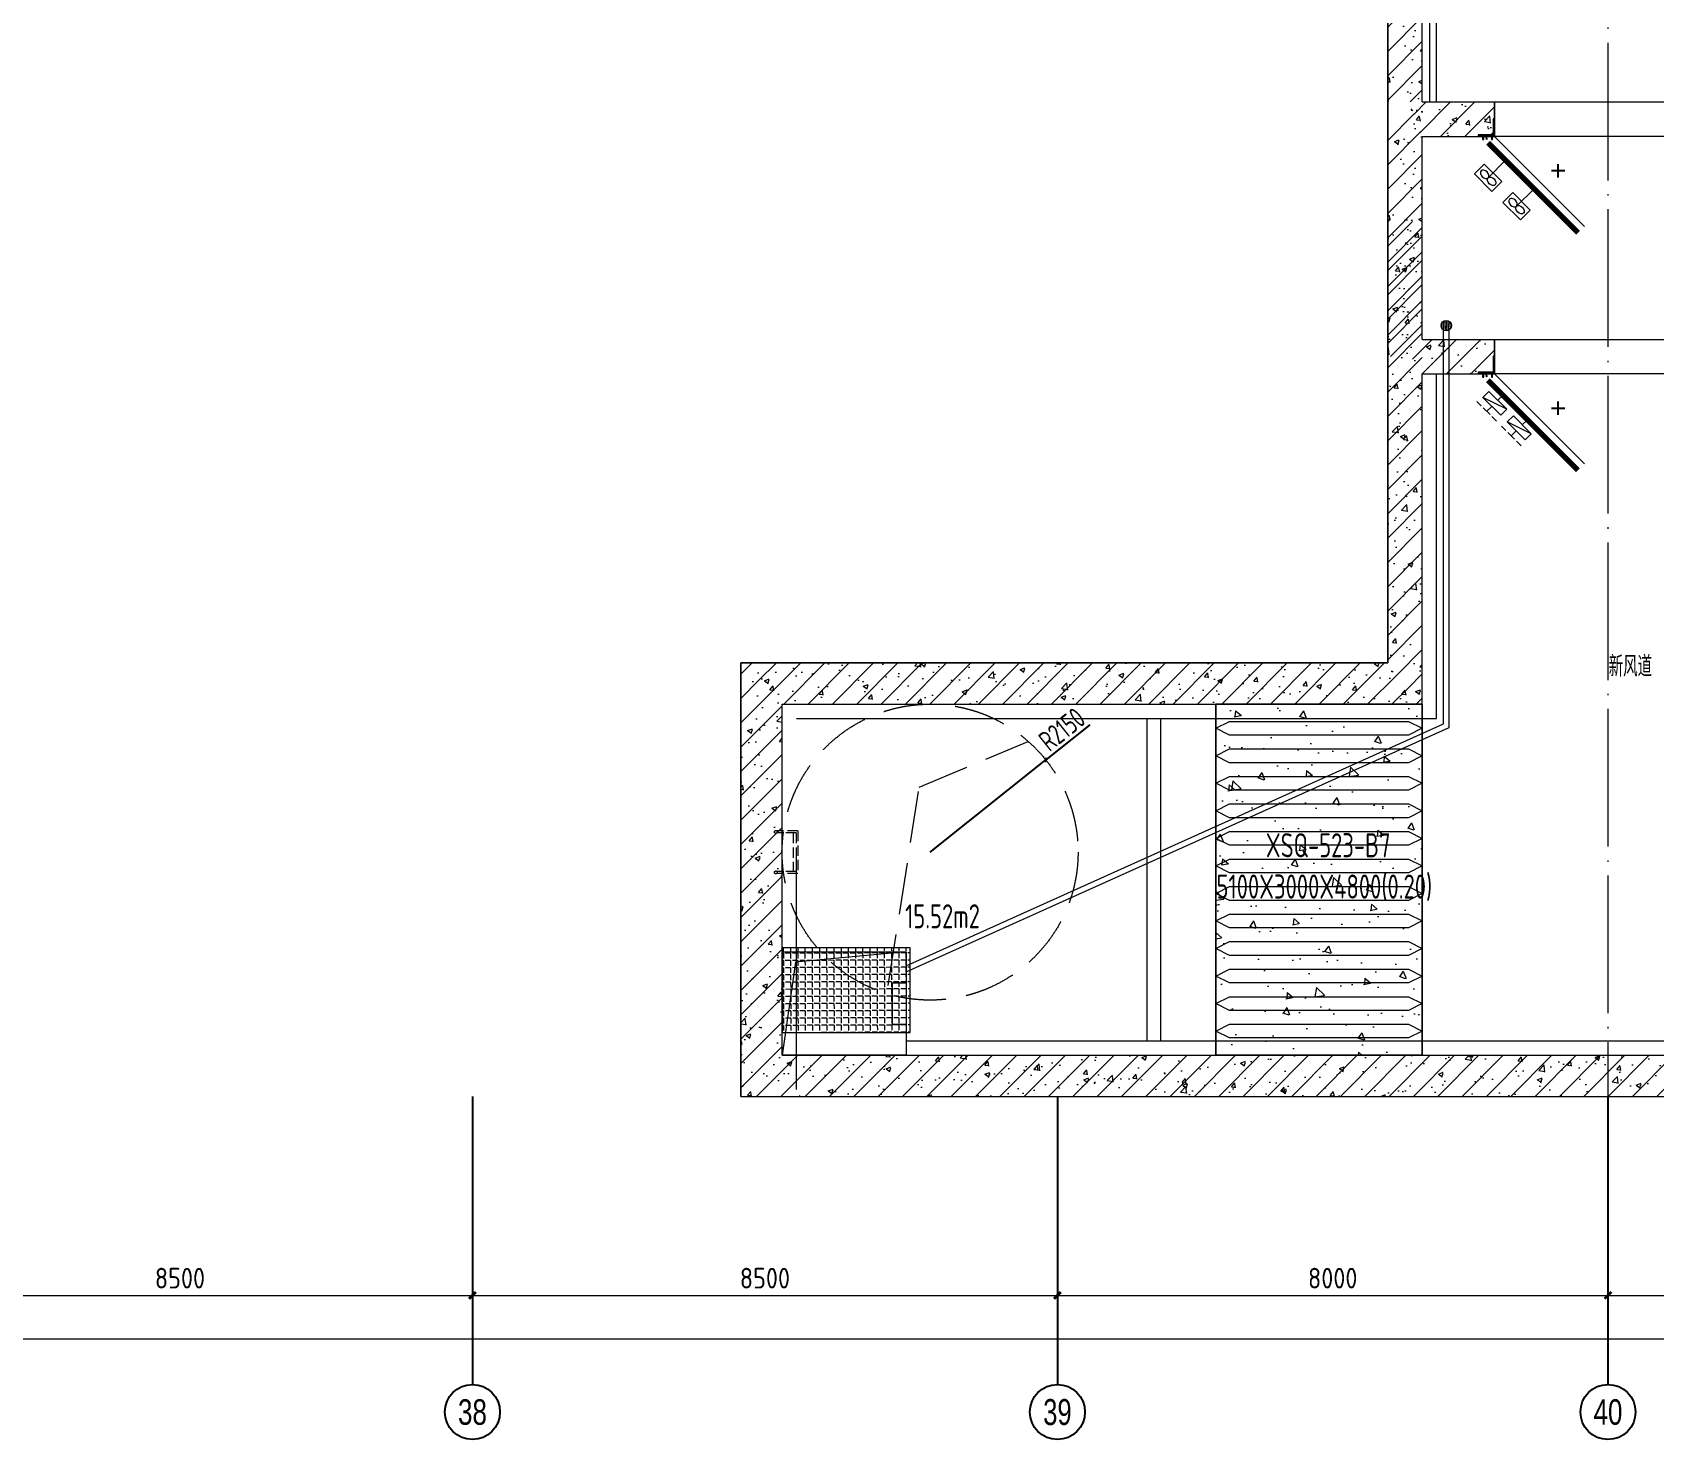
# Model space of a CAD drawing. Extents: x 4 to 13611208, y -605838 to 574722.
# Drawn here: x 13424004 to 13447574, y 160225 to 180669 of the extents above; entities that cross this region are included whole.
import ezdxf
from ezdxf.enums import TextEntityAlignment as Align

# ---------------------------------------------------------------- set-up
doc = ezdxf.new("R2010")
doc.units = 0
doc.header["$LTSCALE"] = 1000
doc.header["$MEASUREMENT"] = 0
doc.linetypes.add('DASH', pattern=[0.35, 0.25, -0.1])
doc.linetypes.add('DOTE', pattern=[2.42, 2, -0.2, 0.02, -0.2])
for name, color, linetype, lineweight in [('1-人防', 7, 'Continuous', 5), ('SDF-设备', 1, 'Continuous', 5), ('建筑底图', 8, 'Continuous', 13)]:
    doc.layers.add(name, color=color, linetype=linetype, lineweight=lineweight)
for name, color, linetype in [('AXIS', 3, 'Continuous'), ('AXIS_TEXT', 7, 'Continuous'), ('SDF-标注', 7, 'Continuous')]:
    doc.layers.add(name, color=color, linetype=linetype)
doc.styles.add('C', font='HZTXT_E', dxfattribs={"width": 0.7, "bigfont": 'HZTXT'})
doc.styles.add('COMPLEX', font='hztxt_e.shx', dxfattribs={"width": 0.6, "bigfont": 'HZTXT.shx'})
doc.styles.add('DIM_FONT', font='gbenor.shx', dxfattribs={"bigfont": 'gbcbig.shx'})
doc.styles.add('du', font='gbenor.shx', dxfattribs={"width": 0.8, "bigfont": 'hztxt.shx'})
doc.styles.add('晓游', font='gbenor.shx', dxfattribs={"width": 0.8, "bigfont": 'hztxt.shx'})
doc.dimstyles.new('67', dxfattribs={"dimscale": 100, "dimtxt": 3, "dimasz": 0.5, "dimexe": 0.5, "dimexo": 2, "dimgap": 0.5, "dimtad": 2, "dimdec": 0, "dimrnd": 5, "dimzin": 0, "dimdsep": 46, "dimtxsty": 'du', "dimblk": 'ARCHTICK', "dimcen": 0, "dimdle": 0.5, "dimclrd": 256, "dimclre": 256, "dimclrt": 256, "dimazin": 0, "dimtfac": 1, "dimtdec": 0, "dimtix": 1, "dimtmove": 2, "dimatfit": 3, "dimfxl": 100, "dimtolj": 1, "dimtzin": 0, "dimlwd": -1, "dimlwe": -1, "dimarcsym": 0})
doc.dimstyles.new('_TCH_ARCH&&100', dxfattribs={"dimtxt": 300, "dimasz": 100, "dimexe": 100, "dimexo": 100, "dimgap": 100, "dimtad": 1, "dimdec": 0, "dimzin": 0, "dimdsep": 46, "dimtxsty": 'DIM_FONT', "dimblk": 'ARCHTICK', "dimcen": 0.09, "dimclrd": 3, "dimclre": 3, "dimclrt": 7, "dimaunit": 1, "dimazin": 2, "dimtfac": 1, "dimtdec": 0, "dimtix": 1, "dimtmove": 2, "dimatfit": 3, "dimfxl": 1, "dimtolj": 1, "dimtzin": 0, "dimlwd": 18, "dimlwe": 18, "dimarcsym": 0})
pattern_1 = [(45, (-133785.13, -33831), (-176.7766953, 176.7766953), []), (50, (-133785.13, -33831), (717.260183, -62.752135), [75, -825]), (355, (-133785.1, -33831), (-138.751334, 752.192134), [60, -660]), (100.4514, (-133725.36, -33836.2), (578.50938, 689.439542), [63.74019, -701.142112]), (46.1842, (-133785.1, -33631), (1067.24105, -165.519014), [112.5, -1237.5]), (96.6356, (-133696.2, -33644.8), (934.662706, 974.11787), [95.61029, -1051.713]), (351.1842, (-133785.1, -33631), (934.661945, 974.1186), [90, -990]), (21, (-133685.13, -33681), (596.907052, -402.61889), [75, -825]), (326, (-133685.1, -33681), (243.31533, 725.150045), [60, -660]), (71.4514, (-133635.4, -33714.55), (840.22263, 322.530497), [63.74019, -701.142112]), (37.5, (-133785.13, -33831), (12.1598553, 332.893854), [0, -652, 0, -670, 0, -662.5]), (7.5, (-133785.13, -33831), (263.069537, 394.411712), [0, -382, 0, -637, 0, -252.5]), (327.5, (-134008.13, -33831), (533.822436, -22.5548717), [0, -250, 0, -780, 0, -1035]), (317.5, (-134108.13, -33831), (583.18617, 100.104982), [0, -325, 0, -518, 0, -735])]
pattern_2 = [(45, (-133785.13, -35831), (-176.7766953, 176.7766953), []), (50, (-133785.13, -35831), (717.260183, -62.752135), [75, -825]), (355, (-133785.1, -35831), (-138.751334, 752.192134), [60, -660]), (100.4514, (-133725.36, -35836.2), (578.50938, 689.439542), [63.74019, -701.142112]), (46.1842, (-133785.1, -35631), (1067.24105, -165.519014), [112.5, -1237.5]), (96.6356, (-133696.2, -35644.8), (934.662706, 974.11787), [95.61029, -1051.713]), (351.1842, (-133785.1, -35631), (934.661945, 974.1186), [90, -990]), (21, (-133685.13, -35681), (596.907052, -402.61889), [75, -825]), (326, (-133685.1, -35681), (243.31533, 725.150045), [60, -660]), (71.4514, (-133635.4, -35714.55), (840.22263, 322.530497), [63.74019, -701.142112]), (37.5, (-133785.13, -35831), (12.1598553, 332.893854), [0, -652, 0, -670, 0, -662.5]), (7.5, (-133785.13, -35831), (263.069537, 394.411712), [0, -382, 0, -637, 0, -252.5]), (327.5, (-134008.13, -35831), (533.822436, -22.5548717), [0, -250, 0, -780, 0, -1035]), (317.5, (-134108.13, -35831), (583.18617, 100.104982), [0, -325, 0, -518, 0, -735])]

# ---------------------------------------------------------------- blocks, each defined once
blk = doc.blocks.new('fjyk')
at = {"layer": '1-人防'}
blk.add_hatch(color=256, dxfattribs=at).paths.add_polyline_path([(3542186, 1787569), (3542186, 1787329), (3542442, 1787329), (3542442, 1787344, 0.414214), (3542434, 1787351), (3542234, 1787351, -0.414214), (3542208, 1787377), (3542208, 1787562, 0.414214), (3542201, 1787569)])
for points in [[(3542186, 1787505), (3542138, 1787505), (3542138, 1787489), (3542186, 1787489)], [(3542186, 1787377), (3542138, 1787377), (3542138, 1787361), (3542186, 1787361)], [(3542186, 1787447), (3542141, 1787441), (3542141, 1787448), (3542186, 1787454)]]:
    blk.add_lwpolyline(points, close=True, dxfattribs=at)
blk.add_lwpolyline([(3542186, 1787329), (3542442, 1787329), (3542442, 1787344, 0.414214), (3542434, 1787351), (3542234, 1787351, -0.414214), (3542208, 1787377), (3542208, 1787562, 0.414214), (3542201, 1787569), (3542186, 1787569)], format="xyb", close=True, dxfattribs=at)
blk = doc.blocks.new('爬梯')
at = {"layer": '1-人防', "color": 0, "linetype": 'DASH', "ltscale": 0.3}
for p, q in [((7260667, -1182299), (7260667, -1182147)), ((7260681, -1182287), (7260681, -1182147)), ((7260961, -1182287), (7260961, -1182147)), ((7260975, -1182299), (7260975, -1182147)), ((7260961, -1182264), (7260681, -1182264)), ((7260961, -1182287), (7260681, -1182287)), ((7260975, -1182299), (7260667, -1182299))]:
    blk.add_line(p, q, dxfattribs=at)
at = {"layer": '1-人防', "color": 0, "linetype": 'DASH'}
for centre in [(7260674, -1182139), (7260968, -1182139)]:
    blk.add_circle(centre, 10.5, dxfattribs=at)
blk = doc.blocks.new('_ArchTick')
at = {"color": 0, "linetype": 'ByBlock', "const_width": 0.4}
blk.add_lwpolyline([(-0.5, -0.5), (0.5, 0.5)], dxfattribs=at)
blk = doc.blocks.new('*D1283')
at = {"layer": 'AXIS', "color": 3, "lineweight": 18}
for p, q in [((13421897, 164620), (13421897, 162220)), ((13430397, 164620), (13430397, 162220)), ((13421897, 162320), (13430397, 162320))]:
    blk.add_line(p, q, dxfattribs=at)
at = {"layer": 'AXIS', "color": 3, "lineweight": 18, "xscale": 100, "yscale": 100, "zscale": 100, "rotation": 180}
blk.add_blockref('_ArchTick', (13421897, 162320), dxfattribs=at)
at = {"layer": 'AXIS', "color": 3, "lineweight": 18, "xscale": 100, "yscale": 100, "zscale": 100}
blk.add_blockref('_ArchTick', (13430397, 162320), dxfattribs=at)
at = {"layer": 'AXIS', "color": 7, "insert": (13426147, 162570), "char_height": 300, "attachment_point": 5, "style": 'DIM_FONT'}
blk.add_mtext('\\A1;8500', dxfattribs=at)
blk = doc.blocks.new('*D1282')
at = {"layer": 'AXIS', "color": 3, "lineweight": 18}
for p, q in [((13430397, 164620), (13430397, 162220)), ((13438897, 164620), (13438897, 162220)), ((13430397, 162320), (13438897, 162320))]:
    blk.add_line(p, q, dxfattribs=at)
at = {"layer": 'AXIS', "color": 3, "lineweight": 18, "xscale": 100, "yscale": 100, "zscale": 100, "rotation": 180}
blk.add_blockref('_ArchTick', (13430397, 162320), dxfattribs=at)
at = {"layer": 'AXIS', "color": 3, "lineweight": 18, "xscale": 100, "yscale": 100, "zscale": 100}
blk.add_blockref('_ArchTick', (13438897, 162320), dxfattribs=at)
at = {"layer": 'AXIS', "color": 7, "insert": (13434647, 162570), "char_height": 300, "attachment_point": 5, "style": 'DIM_FONT'}
blk.add_mtext('\\A1;8500', dxfattribs=at)
blk = doc.blocks.new('*D1281')
at = {"layer": 'AXIS', "color": 3, "lineweight": 18}
for p, q in [((13438897, 164620), (13438897, 162220)), ((13446897, 164620), (13446897, 162220)), ((13438897, 162320), (13446897, 162320))]:
    blk.add_line(p, q, dxfattribs=at)
at = {"layer": 'AXIS', "color": 3, "lineweight": 18, "xscale": 100, "yscale": 100, "zscale": 100, "rotation": 180}
blk.add_blockref('_ArchTick', (13438897, 162320), dxfattribs=at)
at = {"layer": 'AXIS', "color": 3, "lineweight": 18, "xscale": 100, "yscale": 100, "zscale": 100}
blk.add_blockref('_ArchTick', (13446897, 162320), dxfattribs=at)
at = {"layer": 'AXIS', "color": 7, "insert": (13442897, 162570), "char_height": 300, "attachment_point": 5, "style": 'DIM_FONT'}
blk.add_mtext('\\A1;8000', dxfattribs=at)
blk = doc.blocks.new('*D1280')
at = {"layer": 'AXIS', "color": 3, "lineweight": 18}
for p, q in [((13446897, 164620), (13446897, 162220)), ((13453297, 164620), (13453297, 162220)), ((13446897, 162320), (13453297, 162320))]:
    blk.add_line(p, q, dxfattribs=at)
at = {"layer": 'AXIS', "color": 3, "lineweight": 18, "xscale": 100, "yscale": 100, "zscale": 100, "rotation": 180}
blk.add_blockref('_ArchTick', (13446897, 162320), dxfattribs=at)
at = {"layer": 'AXIS', "color": 3, "lineweight": 18, "xscale": 100, "yscale": 100, "zscale": 100}
blk.add_blockref('_ArchTick', (13453297, 162320), dxfattribs=at)
at = {"layer": 'AXIS', "color": 7, "insert": (13450097, 162570), "char_height": 300, "attachment_point": 5, "style": 'DIM_FONT'}
blk.add_mtext('\\A1;6400', dxfattribs=at)
blk = doc.blocks.new('*D1264')
at = {"layer": 'AXIS', "color": 3, "lineweight": 18}
for p, q in [((13121697, 164820), (13121697, 161589)), ((13473697, 164820), (13473697, 161589)), ((13121697, 161689), (13473697, 161689))]:
    blk.add_line(p, q, dxfattribs=at)
at = {"layer": 'AXIS', "color": 3, "lineweight": 18, "xscale": 100, "yscale": 100, "zscale": 100, "rotation": 180}
blk.add_blockref('_ArchTick', (13121697, 161689), dxfattribs=at)
at = {"layer": 'AXIS', "color": 3, "lineweight": 18, "xscale": 100, "yscale": 100, "zscale": 100}
blk.add_blockref('_ArchTick', (13473697, 161689), dxfattribs=at)
at = {"layer": 'AXIS', "color": 7, "insert": (13297697, 161939), "char_height": 300, "attachment_point": 5, "style": 'DIM_FONT'}
blk.add_mtext('\\A1;352000', dxfattribs=at)
blk = doc.blocks.new('_AXISO')
blk.add_circle((0, 0), 0.5)
at = {"layer": 'AXIS_TEXT', "style": 'COMPLEX', "width": 1.041667}
blk.add_attdef('A', text='', height=0.56, dxfattribs=at).set_placement((-0.25, -0.28), (0.25, -0.28), align=Align.FIT)
blk = doc.blocks.new('*D340')
at = {"layer": 'SDF-标注', "transparency": 16777216}
for p in [(13439369, 170611), (13437047, 168760)]:
    blk.add_line(p, (13438728, 170100), dxfattribs=at)
at = {"layer": 'SDF-标注', "transparency": 16777216, "xscale": 50, "yscale": 50, "zscale": 50, "rotation": 218.5647293837536}
blk.add_blockref('_ArchTick', (13438728, 170100), dxfattribs=at)
at = {"layer": 'SDF-标注', "transparency": 16777216, "insert": (13438963, 170543), "char_height": 300, "attachment_point": 5, "rotation": 38.5647, "style": 'du'}
blk.add_mtext('\\A1;R2150', dxfattribs=at)

msp = doc.modelspace()

# ---------------------------------------------------------------- hatches: boundary and pattern name
at = {"layer": '建筑底图'}
h = msp.add_hatch(dxfattribs=at)
h.set_pattern_fill('钢筋混凝土', color=8, scale=100, style=0)
h.set_pattern_definition(pattern_1)
h.paths.add_polyline_path([(13443697.4, 179659.5), (13444197.4, 179659.5), (13444197.4, 184659.5), (13443697.4, 183959.5), (13443697.4, 181409.5)])
h = msp.add_hatch(dxfattribs=at)
h.set_pattern_fill('钢筋混凝土', color=8, scale=100, style=0)
h.set_pattern_definition(pattern_2)
h.paths.add_polyline_path([(13444030.7, 175959.5), (13444197.4, 176209.5), (13444197.4, 179159.5), (13444030.7, 179626.5), (13443697.4, 179409.5), (13443697.4, 175959.5)])
h = msp.add_hatch(dxfattribs=at)
h.set_pattern_fill('钢筋混凝土', color=8, scale=100, style=0)
h.set_pattern_definition(pattern_2)
h.paths.add_polyline_path([(13444030.7, 179409.5), (13444197.4, 179159.5), (13445247.4, 179159.5), (13445247.4, 179659.5), (13444197.4, 179659.5)])
h = msp.add_hatch(dxfattribs=at)
h.set_pattern_fill('钢筋混凝土', color=8, scale=100, style=0)
h.set_pattern_definition(pattern_1)
h.paths.add_polyline_path([(13443697.4, 171509.5), (13444197.4, 170909.5), (13444197.4, 177709.5), (13444030.7, 177959.5), (13443697.4, 177959.5)])
at = {"layer": '建筑底图', "linetype": 'DASH'}
h = msp.add_hatch(dxfattribs=at)
h.set_pattern_fill('ANSI31', color=8, scale=15, angle=221.00178, style=0)
h.set_pattern_definition([(273.9982216, (12976813.423, 280909.838), (-23.7545455, -1.6603387), [])])
h.paths.add_polyline_path([(13444511, 176475.1, -1), (13444583.7, 176343.9, -1)])
at = {"layer": '建筑底图'}
h = msp.add_hatch(dxfattribs=at)
h.set_pattern_fill('钢筋混凝土', color=8, scale=100, style=0)
h.set_pattern_definition(pattern_2)
h.paths.add_polyline_path([(13444030.7, 175959.5), (13444197.4, 175709.5), (13445247.4, 175709.5), (13445247.4, 176209.5), (13444197.4, 176209.5)])
h = msp.add_hatch(dxfattribs=at)
h.set_pattern_fill('钢筋混凝土', color=8, scale=100, style=0)
h.set_pattern_definition(pattern_1)
h.paths.add_polyline_path([(13434297, 171509.5), (13434897, 170909.5), (13444197.4, 170909.5), (13443697.4, 171509.5)])
h = msp.add_hatch(dxfattribs=at)
h.set_pattern_fill('钢筋混凝土', color=8, scale=100, style=0)
h.set_pattern_definition(pattern_1)
h.paths.add_polyline_path([(13434297, 165209.5), (13434897, 165809.5), (13434897, 170909.5), (13434297, 171509.5)])
at = {"layer": '建筑底图', "ltscale": 3}
h = msp.add_hatch(dxfattribs=at)
h.set_pattern_fill('混凝土', color=8, scale=150, angle=-90, style=0)
h.set_pattern_definition([(320, (13237756.85, 13740600.5), (-94.1282, -1075.890274), [112.5, -1237.5]), (265, (13237756.9, 13740600.5), (1128.2882, 208.127), [90, -990]), (10.4514, (13237749, 13740510.9), (1034.15931, -867.76407), [95.610285, -1051.71317]), (316.1842, (13238056.9, 13740600.5), (-248.27852, -1600.86157), [168.75, -1856.25]), (6.6356, (13238036.2, 13740467.1), (1461.1768, -1401.99406), [143.41543, -1577.5695]), (261.1842, (13238056.9, 13740600.5), (1461.1779, -1401.99292), [135, -1485]), (291, (13237981.85, 13740450.5), (-603.928336, -895.36058), [112.5, -1237.5]), (236, (13237981.9, 13740450.5), (1087.72507, -364.973), [90, -990]), (341.4514, (13237931.5, 13740375.9), (483.795745, -1260.33394), [95.610285, -1051.71317]), (307.5, (13237756.85, 13740600.5), (499.340781, -18.239783), [0, -978, 0, -1005, 0, -993.75]), (277.5, (13237756.85, 13740600.5), (591.617568, -394.604306), [0, -573, 0, -955.5, 0, -378.75]), (237.5, (13237756.85, 13740935), (-33.832308, -800.733654), [0, -375, 0, -1170, 0, -1552.5]), (227.5, (13237756.85, 13741085), (150.157473, -874.779254), [0, -487.5, 0, -777, 0, -1102.5])])
h.paths.add_polyline_path([(13441197.4, 165809.5), (13441197.4, 170909.5), (13444197.4, 170909.5), (13444197.4, 165809.5)])
at = {"layer": '建筑底图'}
h = msp.add_hatch(dxfattribs=at)
h.set_pattern_fill('ANGLE', color=8, scale=30, angle=449.79873, style=0)
h.set_pattern_definition([(270.20137, (13414257.3, -185771.7), (-104.774353, -0.36824), [76.2, -28.575]), (180.20137, (13414257.3, -185771.7), (-0.36824, 104.774353), [76.2, -28.575])])
h.paths.add_polyline_path([(13436757, 167369.5), (13434897, 167369.5), (13434897, 166139.5), (13436757, 166139.5)])
h = msp.add_hatch(dxfattribs=at)
h.set_pattern_fill('钢筋混凝土', color=8, scale=100, style=0)
h.set_pattern_definition(pattern_1)
h.paths.add_polyline_path([(13434897, 165809.5), (13434297, 165209.5), (13449547.4, 165209.5), (13449547.4, 165609.5), (13449297.4, 165809.5)])

# ---------------------------------------------------------------- linework, layer by layer
at = {"layer": 'AXIS'}
for p, q in [((13430397.4, 165209.5), (13430397.4, 161025)), ((13438897.4, 165209.5), (13438897.4, 161025)), ((13446897.4, 165209.5), (13446897.4, 161025))]:
    msp.add_line(p, q, dxfattribs=at)
at = {"layer": 'SDF-设备', "color": 1}
msp.add_lwpolyline([(13441197.4, 165809.5), (13441197.4, 170909.5), (13444197.4, 170909.5), (13444197.4, 165809.5)], close=True, dxfattribs=at)
for points in [[(13441397.4, 170459.5), (13441197.4, 170559.5), (13441397.4, 170659.5), (13443997.4, 170659.5), (13444197.4, 170559.5), (13443997.4, 170459.5), (13441397.4, 170459.5)], [(13441397.4, 170059.5), (13441197.4, 170159.5), (13441397.4, 170259.5), (13443997.4, 170259.5), (13444197.4, 170159.5), (13443997.4, 170059.5), (13441397.4, 170059.5)], [(13441397.4, 169659.5), (13441197.4, 169759.5), (13441397.4, 169859.5), (13443997.4, 169859.5), (13444197.4, 169759.5), (13443997.4, 169659.5), (13441397.4, 169659.5)], [(13441397.4, 169259.5), (13441197.4, 169359.5), (13441397.4, 169459.5), (13443997.4, 169459.5), (13444197.4, 169359.5), (13443997.4, 169259.5), (13441397.4, 169259.5)], [(13441397.4, 168859.5), (13441197.4, 168959.5), (13441397.4, 169059.5), (13443997.4, 169059.5), (13444197.4, 168959.5), (13443997.4, 168859.5), (13441397.4, 168859.5)], [(13441397.4, 168459.5), (13441197.4, 168559.5), (13441397.4, 168659.5), (13443997.4, 168659.5), (13444197.4, 168559.5), (13443997.4, 168459.5), (13441397.4, 168459.5)], [(13441397.4, 168059.5), (13441197.4, 168159.5), (13441397.4, 168259.5), (13443997.4, 168259.5), (13444197.4, 168159.5), (13443997.4, 168059.5), (13441397.4, 168059.5)], [(13441397.4, 167659.5), (13441197.4, 167759.5), (13441397.4, 167859.5), (13443997.4, 167859.5), (13444197.4, 167759.5), (13443997.4, 167659.5), (13441397.4, 167659.5)], [(13441397.4, 167259.5), (13441197.4, 167359.5), (13441397.4, 167459.5), (13443997.4, 167459.5), (13444197.4, 167359.5), (13443997.4, 167259.5), (13441397.4, 167259.5)], [(13441397.4, 166859.5), (13441197.4, 166959.5), (13441397.4, 167059.5), (13443997.4, 167059.5), (13444197.4, 166959.5), (13443997.4, 166859.5), (13441397.4, 166859.5)], [(13441397.4, 166459.5), (13441197.4, 166559.5), (13441397.4, 166659.5), (13443997.4, 166659.5), (13444197.4, 166559.5), (13443997.4, 166459.5), (13441397.4, 166459.5)], [(13441397.4, 166059.5), (13441197.4, 166159.5), (13441397.4, 166259.5), (13443997.4, 166259.5), (13444197.4, 166159.5), (13443997.4, 166059.5), (13441397.4, 166059.5)]]:
    msp.add_lwpolyline(points, dxfattribs=at)
at = {"layer": '建筑底图', "color": 8, "linetype": 'DOTE'}
msp.add_line((13446897.4, 209559.5), (13446897.4, 163209.5), dxfattribs=at)
at = {"layer": '建筑底图', "color": 8}
for p, q in [((13444407.4, 179659.5), (13444407.4, 184869.5)), ((13444197.4, 179659.5), (13444197.4, 184659.5)), ((13444307.4, 179659.5), (13444307.4, 184769.5)), ((13443697.4, 179409.5), (13443697.4, 183959.5)), ((13444197.4, 179659.5), (13445247.4, 179659.5)), ((13445247.4, 179659.5), (13445247.4, 179159.5)), ((13443697.4, 175959.5), (13443697.4, 179409.5)), ((13444197.4, 179159.5), (13445247.4, 179159.5)), ((13444197.4, 176209.5), (13444197.4, 179159.5)), ((13445247.4, 179159.5), (13446555.5, 177851.4)), ((13445155.7, 178557.4, 0), (13445409.6, 178811.2)), ((13445568.7, 178144.4, 0), (13445822.6, 178398.2)), ((13444507.4, 170624.7), (13444507.4, 176346.1)), ((13444587.4, 170571), (13444587.4, 176346.1)), ((13444197.4, 176209.5), (13445247.4, 176209.5)), ((13445247.4, 176209.5), (13445247.4, 175709.5)), ((13443697.4, 171509.5), (13443697.4, 175959.5)), ((13444197.4, 175709.5), (13445247.4, 175709.5)), ((13444197.4, 170909.5), (13444197.4, 175709.5)), ((13444407.4, 170699.5), (13444407.4, 175709.5)), ((13445247.4, 175709.5), (13446555.5, 174401.4)), ((13445426.4, 175194.7, 0), (13445078.6, 175366.5, 0)), ((13445426.4, 175194.7, 0), (13445078.6, 175366.5, 0)), ((13445296.5, 175324.6, 0), (13445371.8, 175399.8)), ((13445296.5, 175324.6, 0), (13445371.8, 175399.8)), ((13444993.7, 175307.2, 0), (13445056.4, 175244.5, 0)), ((13444993.7, 175307.2, 0), (13445056.4, 175244.5, 0)), ((13445085.5, 175215.3, 0), (13445183.6, 175117.3, 0)), ((13445085.5, 175215.3, 0), (13445183.6, 175117.3, 0)), ((13445208.5, 175236.6, 0), (13445136.4, 175164.5, 0)), ((13445208.5, 175236.6, 0), (13445136.4, 175164.5, 0)), ((13445211.6, 175089.3, 0), (13445279.1, 175021.8)), ((13445211.6, 175089.3, 0), (13445279.1, 175021.8)), ((13445349.8, 174950.3, 0), (13445412.5, 174887.6, 0)), ((13445349.8, 174950.3, 0), (13445412.5, 174887.6, 0)), ((13445782.4, 174837.8, 0), (13445434.6, 175009.6, 0)), ((13445782.4, 174837.8, 0), (13445434.6, 175009.6, 0)), ((13445652.5, 174967.7, 0), (13445727.8, 175043)), ((13445652.5, 174967.7, 0), (13445727.8, 175043)), ((13445441.6, 174858.5, 0), (13445539.6, 174760.5, 0)), ((13445441.6, 174858.5, 0), (13445539.6, 174760.5, 0)), ((13445564.6, 174879.7, 0), (13445492.5, 174807.6, 0)), ((13445564.6, 174879.7, 0), (13445492.5, 174807.6, 0)), ((13445567.6, 174732.4, 0), (13445635.2, 174664.9)), ((13445567.6, 174732.4, 0), (13445635.2, 174664.9)), ((13434297, 171509.5), (13443697.4, 171509.5)), ((13434297, 165209.5), (13434297, 171509.5)), ((13434897, 170909.5), (13444197.4, 170909.5)), ((13434897, 165809.5), (13434897, 170909.5)), ((13435107, 170699.5), (13444407.4, 170699.5)), ((13440197, 170699.5), (13440197, 166019.5)), ((13440397, 170699.5), (13440397, 166019.5)), ((13436697, 167109.5), (13444507.4, 170624.7)), ((13436697, 167021.8), (13444587.4, 170571)), ((13435107, 165309.5), (13435107, 168699.5)), ((13435089.4, 167161.1), (13434897, 165809.5)), ((13436697, 167309.5), (13435089.4, 167161.1)), ((13436697, 166019.5), (13449297.4, 166019.5)), ((13434897, 165809.5), (13449297.4, 165809.5)), ((13434297, 165209.5), (13449547.4, 165209.5))]:
    msp.add_line(p, q, dxfattribs=at)
for points in [[(13168947.4, 181959.5), (13207597.4, 181959.5), (13207597.4, 183509.5), (13311597.4, 183509.5), (13311597.4, 184159.5), (13438197.4, 184159.5), (13438197.4, 183959.5), (13443697.4, 183959.5), (13443697.4, 171509.5), (13434297, 171509.5), (13434297, 165209.5), (13477297.4, 165209.5)], [(13436757, 167369.5), (13434897, 167369.5), (13434897, 166139.5), (13436757, 166139.5), (13436757, 167369.5)]]:
    msp.add_lwpolyline(points, dxfattribs=at)
for points in [[(13448947.4, 179159.5), (13445247.4, 179159.5), (13445247.4, 179659.5), (13448947.4, 179659.5)], [(13448947.4, 175709.5), (13445247.4, 175709.5), (13445247.4, 176209.5), (13448947.4, 176209.5)], [(13441197.4, 170909.5), (13441197.4, 165809.5), (13444197.4, 165809.5), (13444197.4, 170909.5)], [(13441197.4, 165809.5), (13441197.4, 170909.5), (13444197.4, 170909.5), (13444197.4, 165809.5)], [(13436697, 167309.5), (13436697, 165809.5), (13434897, 165809.5), (13434897, 167309.5)]]:
    msp.add_lwpolyline(points, close=True, dxfattribs=at)
for points, const_width in [([(13445154.3, 179066.5), (13446462.5, 177758.3)], 78.9), ([(13445154.3, 175616.5), (13446462.5, 174308.3)], 78.9), ([(13436697, 166859.5), (13436497, 166859.5), (13436497, 166259.5), (13436697, 166259.5)], 20)]:
    msp.add_lwpolyline(points, dxfattribs=dict(at, const_width=const_width))
at = {"layer": '建筑底图', "color": 8, "elevation": 0}
for points in [[(13445099.8, 178757.3), (13444955.8, 178613.3), (13445211.6, 178357.4), (13445355.7, 178501.5)], [(13445512.8, 178344.3), (13445368.8, 178200.3), (13445624.6, 177944.4), (13445768.7, 178088.5)], [(13445426.4, 175194.7), (13445166.6, 175454.5), (13445078.6, 175366.5), (13445338.4, 175106.7)], [(13445426.4, 175194.7), (13445166.6, 175454.5), (13445078.6, 175366.5), (13445338.4, 175106.7)], [(13445782.4, 174837.8), (13445522.6, 175097.6), (13445434.6, 175009.6), (13445694.5, 174749.8)], [(13445782.4, 174837.8), (13445522.6, 175097.6), (13445434.6, 175009.6), (13445694.5, 174749.8)]]:
    msp.add_lwpolyline(points, close=True, dxfattribs=at)
at = {"layer": '建筑底图', "color": 8, "linetype": 'DASH', "const_width": 30}
for points in [[(13446072.4, 178659.5), (13446272.4, 178659.5)], [(13446172.4, 178559.5), (13446172.4, 178759.5)], [(13446072.4, 175209.5), (13446272.4, 175209.5)], [(13446172.4, 175109.5), (13446172.4, 175309.5)]]:
    msp.add_lwpolyline(points, dxfattribs=at)
at = {"layer": '建筑底图', "color": 8, "linetype": 'DASH', "ltscale": 3}
msp.add_lwpolyline([(13436438, 166823.2), (13436888.9, 169701.6), (13438472.1, 170369.3)], dxfattribs=at)
at = {"layer": '建筑底图', "color": 8}
msp.add_circle((13444547.4, 176409.5), 75, dxfattribs=at)
at = {"layer": '建筑底图', "color": 8, "linetype": 'DASH', "ltscale": 3}
msp.add_circle((13437047, 168759.5), 2150, dxfattribs=at)
at = {"layer": '建筑底图', "color": 8, "extrusion": (2.74176e-11, -5.65471e-12, -1)}
for centre in [(13445104.5, 178608.5, 0), (13445517.5, 178195.5, 0)]:
    msp.add_ellipse(centre, major_axis=(51.2, -51.2, 0), ratio=0.6817919, dxfattribs=at)
at = {"layer": '建筑底图', "color": 8}
for centre in [(13445206.9, 178506.2, 0), (13445619.9, 178093.2, 0)]:
    msp.add_ellipse(centre, major_axis=(-51.2, 51.2, 0), ratio=0.6817919, dxfattribs=at)

# ---------------------------------------------------------------- block references
at = {"layer": 'AXIS'}
ref = msp.add_blockref('_AXISO', (13430397.4, 160625), dxfattribs=dict(at, xscale=800, yscale=800, zscale=2400))
ref.add_attrib('A', '38', dxfattribs={"layer": 'AXIS_TEXT', "ltscale": 3, "height": 370.51, "style": 'C', "width": 0.857658}).set_placement((13430187.4, 160439.8), (13430607.3, 160439.8), align=Align.FIT)
ref = msp.add_blockref('_AXISO', (13438897.4, 160625), dxfattribs=dict(at, xscale=800, yscale=800, zscale=2400))
ref.add_attrib('A', '39', dxfattribs={"layer": 'AXIS_TEXT', "ltscale": 3, "height": 376.7, "style": 'C', "width": 0.855556}).set_placement((13438690.2, 160436.7), (13439104.5, 160436.7), align=Align.FIT)
ref = msp.add_blockref('_AXISO', (13446897.4, 160625), dxfattribs=dict(at, xscale=800, yscale=800, zscale=2400))
ref.add_attrib('A', '40', dxfattribs={"layer": 'AXIS_TEXT', "ltscale": 3, "height": 370.51, "style": 'C', "width": 0.857658}).set_placement((13446687.4, 160439.8), (13447107.3, 160439.8), align=Align.FIT)
at = {"layer": '建筑底图', "color": 8, "rotation": 89.99891173301533}
for p in [(15232513, -3363060.3), (15232513, -3366510.3)]:
    msp.add_blockref('fjyk', p, dxfattribs=at)
at = {"layer": '建筑底图', "color": 8, "xscale": 2, "yscale": 2, "zscale": 2, "rotation": 90.00525564986243}
msp.add_blockref('爬梯', (11071860.1, -14353099.5, 0), dxfattribs=at)

# ---------------------------------------------------------------- texts
at = {"layer": 'SDF-标注', "style": '晓游', "width": 0.8}
for s, p in [('XSQ-523-B7', (13441925.8, 168685.2)), ('15.52m2', (13436683.7, 167653))]:
    msp.add_text(s, height=350, dxfattribs=at).set_placement(p)
msp.add_text('5100X3000X4800(0.20)', height=350, dxfattribs=at).set_placement((13442775.9, 168260.6, 0.2), align=Align.MIDDLE)
at = {"layer": '建筑底图', "style": 'C', "width": 0.7}
msp.add_text('新风道', height=300, dxfattribs=at).set_placement((13446907.9, 171309.5))

# ---------------------------------------------------------------- dimensions: what is measured, and where the dimension line sits
at = {"layer": 'AXIS'}
for p1, p2, distance, picture, middle in [((13121697.1, 164920), (13473697.1, 164920), -3231, '*D1264', (13297697.1, 161939)), ((13421897.1, 164720), (13430397.1, 164720), -2400, '*D1283', (13426147.1, 162570)), ((13430397.1, 164720), (13438897.1, 164720), -2400, '*D1282', (13434647.1, 162570)), ((13438897.1, 164720), (13446897.1, 164720), -2400, '*D1281', (13442897.1, 162570)), ((13446897.1, 164720), (13453297.1, 164720), -2400, '*D1280', (13450097.1, 162570))]:
    dim = msp.add_aligned_dim(p1=p1, p2=p2, distance=distance, dimstyle='_TCH_ARCH&&100', dxfattribs=at)
    dim.commit()
    dim.dimension.update_dxf_attribs({"geometry": picture, "text_midpoint": middle})
at = {"layer": 'SDF-标注'}
dim = msp.add_radius_dim(center=(13437047, 168759.5), mpoint=(13438728.1, 170099.8), dimstyle='67', dxfattribs=at)
dim.commit()
dim.dimension.update_dxf_attribs({"geometry": '*D340', "text_midpoint": (13438963.1, 170543)})

doc.saveas('drawing.dxf')
